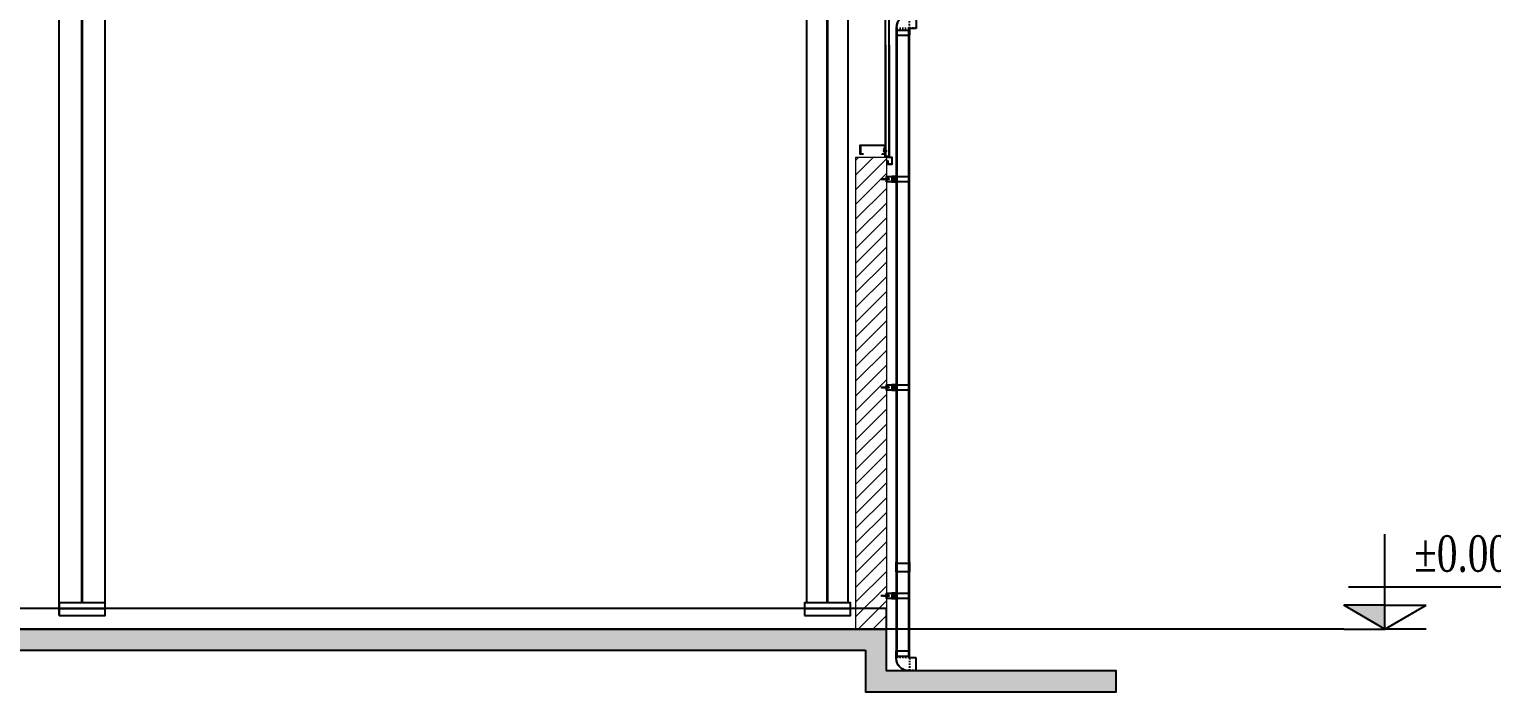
# Model space of a CAD drawing. Header units: inches. Extents: x 315041 to 662841, y -45540 to -35018.
# Drawn here: x 330636.8 to 330742.1, y -36481.4 to -36433.7 of the extents above; entities that cross this region are included whole.
import ezdxf

# ---------------------------------------------------------------- set-up
doc = ezdxf.new("R2010")
doc.units = ezdxf.units.IN
doc.header["$MEASUREMENT"] = 0
for name, pattern in [('CENTER2', [28.575, 19.05, -3.175, 3.175, -3.175]), ('DASHED2', [9.525, 6.35, -3.175]), ('HIDDEN', [0.375, 0.25, -0.125])]:
    doc.linetypes.add(name, pattern=pattern)
doc.layers.add('0_HATCH', color=252, linetype='Continuous', lineweight=9)
for name, color, linetype in [('2', 2, 'Continuous'), ('250', 250, 'Continuous'), ('3', 3, 'Continuous'), ('7', 7, 'Continuous'), ('8', 8, 'Continuous'), ('DIM', 8, 'Continuous'), ('DOWNPOUT', 52, 'Continuous'), ('flashing', 6, 'Continuous'), ('ROOFING', 4, 'Continuous'), ('STRUCTURE', 1, 'Continuous')]:
    doc.layers.add(name, color=color, linetype=linetype)
doc.styles.add('vntimeh.shx', font='vntimeh.shx', dxfattribs={"width": 0.8, "bigfont": 'bigfont.shx'})

# ---------------------------------------------------------------- blocks, each defined once
blk = doc.blocks.new('cos')
at = {"color": 8}
for p, q in [((0, 0), (0, 7.82)), ((-3, 3.49), (14.52, 3.49)), ((0, 1.99), (-3.39, 1.99)), ((0, 0), (-3.39, 1.99)), ((0, 1.99), (3.39, 1.99)), ((0, 0), (3.39, 1.99))]:
    blk.add_line(p, q, dxfattribs=at)
at = {"color": 4}
for p in [(-3.39, 0), (3.39, 0)]:
    blk.add_line(p, (0, 0), dxfattribs=at)
at = {"color": 8}
blk.add_solid([(0, 0), (-3.39, 1.99), (0, 1.99)], dxfattribs=at)
at = {"layer": '3', "color": 3, "style": 'vntimeh.shx', "width": 0.75}
blk.add_attdef('DSD', (1.32, 4.73), '', height=3, dxfattribs=at)
blk = doc.blocks.new('Short_Self_drilling')
at = {"layer": 'STRUCTURE', "color": 1, "linetype": 'Continuous'}
for p, q in [((6, 2), (-6, 2)), ((5, 4), (-5, 4)), ((-3, 3), (-5, 3)), ((3, 7), (-3, 7)), ((-3, 4), (-3, 7)), ((3, 3), (-3, 3)), ((-2, 3), (-2, 3)), ((6, 0), (0, 0)), ((2, 3), (2, 3)), ((2, -1), (2, 0)), ((3, 4), (3, 7)), ((5, 3), (3, 3)), ((3, -1), (-3, 0)), ((3, -3), (-3, -2)), ((3, -4), (-3, -3)), ((3, -6), (-3, -5)), ((3, -7), (-3, -6)), ((-2, -8), (-3, -8)), ((-2, -1), (-2, -1)), ((-2, -3), (-2, -2)), ((-2, -4), (-2, -4)), ((-2, -6), (-2, -5)), ((-2, -7), (-2, -7)), ((-2, -12), (-2, -8)), ((3, -9), (-1, -8)), ((2, -2), (2, -2)), ((2, -4), (2, -3)), ((2, -5), (2, -5)), ((2, -7), (2, -6)), ((2, -8), (2, -8)), ((2, -12), (2, -9))]:
    blk.add_line(p, q, dxfattribs=at)
blk.add_lwpolyline([(6, 1), (6, 2), (2, 3), (-2, 3), (-6, 2), (-6, 1)], close=True, dxfattribs=at)
for points in [[(-6, 1, -0.088869), (-6, 0), (0, 0)], [(0, 4), (0, 6, 0.338878), (-3, 6), (-3, 4)], [(3, 4), (3, 6, 0.338878), (0, 6), (0, 4)], [(0, -14), (-1, -12, -0.148657), (-1, -11), (-2, -8, -0.815006), (-1, -8, 0.150833), (-1, -9)], [(2, -12), (0, -14, -0.333596), (0, -14), (-2, -12)], [(2, -12), (2, -12, 0.52242), (1, -12), (0, -14)]]:
    blk.add_lwpolyline(points, format="xyb", dxfattribs=at)
for points in [[(3, -1), (2, -2), (-2, -1), (-3, 0), (-2, 0)], [(3, -3), (2, -3), (-2, -2), (-3, -2), (-2, -1), (2, -2), (3, -3)], [(3, -4), (2, -5), (-2, -4), (-3, -3), (-2, -3), (2, -4), (3, -4)], [(3, -6), (2, -6), (-2, -5), (-3, -5), (-2, -4), (2, -5), (3, -6)], [(3, -7), (2, -8), (-2, -7), (-3, -6), (-2, -6), (2, -7), (3, -7)], [(-2, -9), (-2, -8), (-3, -8), (-2, -7), (-2, -8)], [(-1, 0), (2, -1), (3, -1)], [(-1, -8), (2, -8), (3, -9)], [(3, -9), (2, -9), (-1, -9)]]:
    blk.add_lwpolyline(points, dxfattribs=at)
for centre, radius, start, end in [((-5, 3), 0.455, 109.7949, 250.2674), ((-3, 7), 0.429, 90.0311, 180.0311), ((3, 7), 0.429, 0.0311, 90.0311), ((5, 3), 0.435, 279.7276, 80.3347), ((10, 0), 3.74, 162.2963, 182.6103)]:
    blk.add_arc(centre, radius, start, end, dxfattribs=at)
blk = doc.blocks.new('HFR-1')
at = {"layer": 'STRUCTURE', "color": 1, "linetype": 'Continuous'}
for p, q in [((-6, 0), (6, 0)), ((-5, 1), (-3, 1)), ((5, 1), (3, 1)), ((-2, -1), (-3, -2)), ((-3, -2), (3, -1)), ((-3, -2), (3, -2)), ((-3, -2), (-2, -3)), ((-2, -2), (-3, -2)), ((-3, -2), (-2, -2)), ((-3, -3), (3, -3)), ((-3, -3), (-2, -3)), ((-2, -3), (-3, -3)), ((-2, -3), (-3, -4)), ((-3, -4), (3, -4)), ((-3, -4), (3, -4)), ((-3, -4), (-2, -4)), ((-3, -4), (-2, -5)), ((-2, -4), (-3, -4)), ((-3, -5), (3, -5)), ((-3, -5), (-2, -5)), ((-2, -5), (-3, -5)), ((-2, -5), (-3, -6)), ((-3, -6), (3, -6)), ((-3, -7), (3, -6)), ((-3, -6), (-2, -6)), ((-2, -6), (-3, -7)), ((-3, -7), (3, -7)), ((-3, -7), (-2, -7)), ((-3, -7), (-2, -8)), ((-2, -7), (-3, -7)), ((-3, -8), (3, -8)), ((-3, -8), (-2, -8)), ((-2, -8), (-3, -8)), ((-2, -8), (-3, -9)), ((-3, -9), (3, -9)), ((-3, -9), (-2, -9)), ((-3, -9), (3, -9)), ((-3, -9), (-2, -10)), ((-2, -9), (-3, -9)), ((-2, -10), (-3, -11)), ((-3, -10), (2, -10)), ((-3, -10), (-2, -10)), ((-2, -10), (-3, -10)), ((-3, -12), (1, -11)), ((-3, -11), (1, -11)), ((-3, -11), (-2, -11)), ((-2, -11), (-3, -12)), ((-3, -12), (-2, -12)), ((2, -1), (-2, -1)), ((-2, -3), (2, -2)), ((2, -2), (-2, -2)), ((-2, -2), (2, -2)), ((2, -2), (-2, -3)), ((-2, -3), (2, -3)), ((2, -3), (-2, -3)), ((-2, -4), (2, -4)), ((2, -4), (-2, -4)), ((-2, -5), (2, -5)), ((-2, -5), (2, -5)), ((2, -5), (-2, -5)), ((2, -5), (-2, -5)), ((-2, -6), (2, -6)), ((2, -6), (-2, -6)), ((-2, -7), (2, -7)), ((-2, -8), (2, -7)), ((2, -7), (-2, -7)), ((2, -7), (-2, -8)), ((-2, -8), (2, -8)), ((2, -8), (-2, -8)), ((-2, -9), (2, -9)), ((2, -9), (-2, -9)), ((1, -10), (-2, -10)), ((-2, -10), (2, -10)), ((-2, -10), (1, -10)), ((2, -10), (-2, -10)), ((-2, -11), (1, -11)), ((1, -11), (-2, -11)), ((-2, -12), (0, -12)), ((-2, -17), (-2, -12)), ((-2, -17), (-2, -17)), ((-2, -17), (0, -20)), ((-1, -17), (0, -20)), ((0, -19), (1, -17)), ((0, -20), (2, -17)), ((2, -2), (3, -1)), ((3, -1), (2, -1)), ((2, -2), (3, -2)), ((3, -2), (2, -2)), ((3, -3), (2, -2)), ((2, -3), (3, -3)), ((3, -4), (2, -3)), ((2, -4), (3, -4)), ((2, -5), (3, -4)), ((3, -4), (2, -4)), ((2, -5), (3, -5)), ((3, -5), (2, -5)), ((3, -6), (2, -5)), ((2, -6), (3, -6)), ((2, -7), (3, -6)), ((3, -6), (2, -6)), ((2, -7), (3, -7)), ((3, -7), (2, -7)), ((3, -8), (2, -7)), ((2, -8), (3, -8)), ((3, -9), (2, -8)), ((2, -9), (3, -9)), ((2, -10), (3, -9)), ((3, -9), (2, -9)), ((3, -11), (2, -10)), ((2, -10), (2, -10)), ((2, -16), (2, -10)), ((2, -10), (2, -10)), ((2, -10), (3, -10)), ((3, -10), (2, -10)), ((2, -10), (3, -10)), ((2, -11), (2, -11)), ((2, -11), (3, -11)), ((2, -11), (3, -11)), ((2, -11), (3, -11)), ((2, -12), (3, -11)), ((3, -11), (2, -11)), ((2, -11), (2, -11)), ((2, -17), (2, -12)), ((2, -12), (2, -12))]:
    blk.add_line(p, q, dxfattribs=at)
at = {"layer": 'STRUCTURE', "color": 1, "linetype": 'Continuous', "ltscale": 8}
for p in [(-3, 1), (3, 1)]:
    blk.add_line(p, (0, 1), dxfattribs=at)
at = {"layer": 'STRUCTURE', "color": 1, "linetype": 'DASHED2'}
for p in [(-2, 1), (2, 1)]:
    blk.add_line(p, (0, 0), dxfattribs=at)
at = {"layer": 'STRUCTURE', "color": 1, "linetype": 'Continuous', "ltscale": 8}
for centre, start, end in [((-5, 0), 130.41, 194.8062), ((5, 0), 345.1938, 49.59)]:
    blk.add_arc(centre, 0.801, start, end, dxfattribs=at)
at = {"layer": 'STRUCTURE', "color": 1, "linetype": 'Continuous'}
for centre, radius, start, end in [((-7, -9), 9.14, 58.065, 78.8402), ((5, -4), 3.83, 84.2039, 134.3621), ((-2, -17), 0.59, 34.2302, 144.5641), ((-1, -10), 1.93, 296.6041, 355.3922), ((0, -19), 0.331, 231.6348, 305.4287), ((2, -10), 0.444, 15.9762, 172.6971), ((-1, -16), 2.2, 324.0048, 357.8268)]:
    blk.add_arc(centre, radius, start, end, dxfattribs=at)
blk = doc.blocks.new('D90-90')
at = {"layer": 'ROOFING', "color": 254}
for p, q in [((-297059, -76253), (-297059, -76308)), ((-296910, -76158), (-296964, -76158)), ((-296910, -76257), (-296961, -76257)), ((-296961, -76257), (-296961, -76308)), ((-296910, -76158), (-296910, -76257)), ((-297059, -76308), (-296961, -76308))]:
    blk.add_line(p, q, dxfattribs=at)
at = {"layer": 'ROOFING', "color": 254, "linetype": 'HIDDEN'}
for p, q in [((-297057, -76253), (-297057, -76308)), ((-296963, -76258), (-297057, -76258)), ((-296910, -76161), (-296964, -76161)), ((-296910, -76255), (-296963, -76255)), ((-296963, -76255), (-296963, -76308)), ((-296960, -76255), (-296960, -76161))]:
    blk.add_line(p, q, dxfattribs=at)
at = {"layer": 'ROOFING', "color": 254}
blk.add_arc((-296964, -76253), 95, 90, 180, dxfattribs=at)
at = {"layer": 'ROOFING', "color": 254, "linetype": 'HIDDEN'}
blk.add_arc((-296964, -76253), 92.8, 90, 180, dxfattribs=at)
blk = doc.blocks.new('A$Cb70e0635')
at = {"layer": '7'}
h = blk.add_hatch(dxfattribs=at)
h.set_pattern_fill('ANSI31', color=252, scale=4.363636, angle=270, style=0)
h.set_pattern_definition([(315, (273844.77137, -332343.17117), (0.3856946079, 0.3856946079), [])])
h.paths.add_polyline_path([(21, 8), (21, 6), (31, 6), (31, 8)])
h.paths.add_polyline_path([(31, 4), (31, 6), (21, 6), (21, 4)])
h.paths.add_polyline_path([(7, 6), (7, 4), (16, 4), (16, 6)])
h.paths.add_polyline_path([(7, 8), (7, 6), (16, 6), (16, 8)])
for p, q in [((7, 8), (16, 8)), ((7, 8), (7, 3)), ((7, 4), (16, 4)), ((16, 2), (16, 9)), ((20, 11), (17, 11)), ((20, 8), (17, 8)), ((20, 3), (17, 3)), ((20, 1), (17, 1)), ((20, 2), (20, 9)), ((20, 2), (20, 9)), ((20, 2), (20, 9)), ((21, 8), (31, 8)), ((21, 4), (31, 4)), ((31, 8), (31, 3))]:
    blk.add_line(p, q, dxfattribs=at)
at = {"layer": '7', "color": 5}
blk.add_line((21, 6), (23, 6), dxfattribs=at)
at = {"layer": '7'}
for points in [[(16, 8), (7, 8), (7, 8), (7, 4), (7, 3), (16, 3)], [(20, 3), (39, 3), (39, 8), (21, 8)], [(39, 4), (50, 3), (50, 8), (39, 7)], [(50, 4), (62, 3), (62, 8), (50, 7)]]:
    blk.add_lwpolyline(points, dxfattribs=at)
blk.add_lwpolyline([(20, 11), (21, 11), (21, 0), (20, 0)], close=True, dxfattribs=at)
for centre, radius, start, end in [((18, 9), 1.7, 126.383, 233.617), ((21, 6), 4.03, 145.9279, 214.0721), ((18, 2), 1.7, 126.383, 233.617), ((19, 9), 1.7, 306.383, 53.617), ((16, 6), 4.03, 325.9279, 34.0721), ((19, 2), 1.7, 306.383, 53.617)]:
    blk.add_arc(centre, radius, start, end, dxfattribs=at)
at = {"layer": 'DIM', "color": 1, "linetype": 'CENTER2', "ltscale": 0.08}
blk.add_line((0, 6), (69, 6), dxfattribs=at)

msp = doc.modelspace()

# ---------------------------------------------------------------- hatches: boundary and pattern name
at = {"true_color": 0xfa051e}
h = msp.add_hatch(dxfattribs=at)
h.set_pattern_fill('ANSI31', color=1, scale=0.25, style=0)
h.set_pattern_definition([(135, (656170.768515, 468.55173), (0.022097086912, 0.022097086912), [])])
h.paths.add_polyline_path([(330698.5292, -36444.2696), (330698.5661, -36444.2696), (330698.5661, -36444.6696), (330698.5292, -36444.6696)])
h = msp.add_hatch()
h.set_pattern_fill('AR-CONC', color=8, scale=0.25, style=0)
h.set_pattern_definition([(130, (654124.8724, 2249.0937), (-1.7931504565, -0.1568803375), [0.1875, -2.0625]), (185, (654124.8724, 2249.0937), (0.346878334, 1.880480334), [0.15, -1.65]), (79.5486, (654124.723, 2249.0807), (-1.446273454, 1.723598855), [0.159350475, -1.75285528]), (133.8158, (654124.8724, 2249.5937), (-2.668102622, -0.413797536), [0.28125, -3.09375]), (83.3644, (654124.65, 2249.5593), (-2.336656764, 2.435294677), [0.23902572, -2.6292825]), (188.8158, (654124.8724, 2249.5937), (-2.336654863, 2.435296502), [0.225, -2.475]), (159, (654124.6224, 2249.4687), (-1.49226763, -1.0065472267), [0.1875, -2.0625]), (214, (654124.6224, 2249.4687), (-0.60828833, 1.812875113), [0.15, -1.65]), (108.5486, (654124.498, 2249.3849), (-2.100556571, 0.806326242), [0.159350475, -1.75285528]), (142.5, (654124.8724, 2249.09374), (-0.0303996383, 0.8322346346), [0, -1.63, 0, -1.675, 0, -1.65625]), (172.5, (654124.8724, 2249.0937), (-0.6576738436, 0.9860292797), [0, -0.955, 0, -1.5925, 0, -0.63125]), (212.5, (654125.4299, 2249.09374), (-1.3345560904, -0.0563871793), [0, -0.625, 0, -1.95, 0, -2.5875]), (222.5, (654125.6799, 2249.0937), (-1.4579654234, 0.250262456), [0, -0.8125, 0, -1.295, 0, -1.8375])])
h.paths.add_polyline_path([(330697.0292, -36478.378), (330697.0292, -36481.378), (330698.5292, -36481.378), (330715.0739, -36481.378), (330715.0739, -36479.878), (330698.5292, -36479.878), (330698.5292, -36476.878), (330697.0292, -36476.878), (330369.8227, -36476.878), (330369.8227, -36478.378)])
at = {"layer": '0_HATCH'}
h = msp.add_hatch(dxfattribs=at)
h.set_pattern_fill('ANSI31', color=256, scale=6)
h.set_pattern_definition([(45, (324102.2811, -29216.7374), (-0.530330086, 0.530330086), [])])
h.paths.add_polyline_path([(330698.5292, -36442.878), (330696.3292, -36442.878), (330696.3292, -36476.878), (330698.5292, -36476.878)])

# ---------------------------------------------------------------- linework, layer by layer
at = {"color": 1, "true_color": 0xfa051e}
for p, q in [((330699.1925, -36444.4879), (330698.9453, -36444.4879)), ((330699.0645, -36444.3621), (330699.0645, -36444.6024)), ((330699.0645, -36459.3621), (330699.0645, -36459.6024)), ((330699.1925, -36459.4879), (330698.9453, -36459.4879)), ((330699.1925, -36474.4879), (330698.9453, -36474.4879)), ((330699.0645, -36474.3621), (330699.0645, -36474.6024))]:
    msp.add_line(p, q, dxfattribs=at)
at = {"color": 8}
msp.add_line((330731.481, -36476.878), (330691.5584, -36476.878), dxfattribs=at)
at = {"color": 2}
msp.add_line((330700.1567, -36478.8307), (330699.2545, -36478.8307), dxfattribs=at)
at = {"color": 94}
msp.add_lwpolyline([(330698.2293, -36442.6556), (330698.4093, -36442.6556), (330698.4093, -36442.0456), (330696.6493, -36442.0456), (330696.6493, -36442.6556), (330696.8293, -36442.6556), (330696.8293, -36442.6756), (330696.6493, -36442.6756, -0.41421356), (330696.6293, -36442.6556), (330696.6293, -36442.0456, -0.41421356), (330696.6493, -36442.0256), (330698.4093, -36442.0256, -0.41421356), (330698.4293, -36442.0456), (330698.4293, -36442.6556, -0.41421356), (330698.4093, -36442.6756), (330698.2293, -36442.6756), (330698.2293, -36442.6556)], format="xyb", dxfattribs=at)
at = {"color": 1, "true_color": 0xfa051e}
for points in [[(330700.1549, -36444.6696), (330698.5292, -36444.6696), (330698.5292, -36444.2696), (330700.1549, -36444.2696)], [(330698.5292, -36444.2696), (330698.5661, -36444.2696), (330698.5661, -36444.6696), (330698.5292, -36444.6696)], [(330699.2526, -36444.2696), (330698.9056, -36444.2696), (330698.9056, -36444.6696), (330699.2526, -36444.6696)], [(330700.1549, -36459.6696), (330698.5292, -36459.6696), (330698.5292, -36459.2696), (330700.1549, -36459.2696)], [(330699.2526, -36459.2696), (330698.9056, -36459.2696), (330698.9056, -36459.6696), (330699.2526, -36459.6696)], [(330700.1549, -36474.6696), (330698.5292, -36474.6696), (330698.5292, -36474.2696), (330700.1549, -36474.2696)], [(330699.2526, -36474.2696), (330698.9056, -36474.2696), (330698.9056, -36474.6696), (330699.2526, -36474.6696)]]:
    msp.add_lwpolyline(points, close=True, dxfattribs=at)
at = {"color": 8}
for points in [[(330330.0289, -36476.878), (330698.5293, -36476.878), (330698.5293, -36475.3844), (330330.0289, -36475.3844)], [(330697.0292, -36478.378), (330697.0292, -36481.378), (330698.5292, -36481.378), (330715.0739, -36481.378), (330715.0739, -36479.878), (330698.5292, -36479.878), (330698.5292, -36476.878), (330697.0292, -36476.878), (330369.8227, -36476.878), (330369.8227, -36478.378)]]:
    msp.add_lwpolyline(points, close=True, dxfattribs=at)
at = {"color": 1, "true_color": 0xfa051e}
for centre, radius in [((330699.0645, -36444.4879), 0.09), ((330699.0645, -36444.4879), 0.06), ((330699.0645, -36459.4879), 0.09), ((330699.0645, -36459.4879), 0.06), ((330699.0645, -36474.4879), 0.09), ((330699.0645, -36474.4879), 0.06)]:
    msp.add_circle(centre, radius, dxfattribs=at)
at = {"layer": '0_HATCH'}
msp.add_lwpolyline([(330698.5292, -36476.878), (330696.3292, -36476.878), (330696.3292, -36442.878), (330698.5292, -36442.878)], close=True, dxfattribs=at)
at = {"layer": '2', "color": 9}
for p, q in [((330638.9298, -36475.8806), (330638.9298, -36212.2746)), ((330642.2298, -36475.8806), (330642.2298, -36212.2746)), ((330640.5498, -36474.9883), (330640.5498, -36219.8241)), ((330640.6098, -36474.9883), (330640.6098, -36219.8241))]:
    msp.add_line(p, q, dxfattribs=at)
at = {"layer": '3'}
msp.add_lwpolyline([(330698.7394, -36442.8122), (330698.7293, -36426.773), (330698.4293, -36426.773), (330698.4394, -36442.8122)], close=True, dxfattribs=at)
msp.add_lwpolyline([(330698.7294, -36442.8122), (330698.7193, -36426.783), (330698.4393, -36426.783), (330698.4494, -36442.8122)], dxfattribs=at)
at = {"layer": '8'}
for p, q in [((330692.7795, -36474.9883), (330692.7795, -36212.2746)), ((330695.7795, -36474.9883), (330695.7795, -36212.2746)), ((330694.2495, -36474.9883), (330694.2495, -36219.8241)), ((330694.3095, -36474.9883), (330694.3095, -36219.8241))]:
    msp.add_line(p, q, dxfattribs=at)
for points in [[(330638.9298, -36475.3844), (330642.2298, -36475.3844), (330642.2298, -36474.9883), (330638.9298, -36474.9883)], [(330692.6295, -36475.3844), (330695.9295, -36475.3844), (330695.9295, -36474.9883), (330692.6295, -36474.9883)], [(330638.9298, -36475.8806), (330642.2298, -36475.8806), (330642.2298, -36475.3844), (330638.9298, -36475.3844)], [(330692.6295, -36475.8806), (330695.9295, -36475.8806), (330695.9295, -36475.3844), (330692.6295, -36475.3844)]]:
    msp.add_lwpolyline(points, close=True, dxfattribs=at)
at = {"layer": 'DOWNPOUT'}
msp.add_lwpolyline([(330700.1581, -36433.7422), (330700.1549, -36472.0246), (330700.1829, -36472.1081), (330700.1829, -36472.7453), (330699.2246, -36472.7453), (330699.2246, -36472.1081), (330699.2526, -36472.0246), (330699.2526, -36433.7399)], close=True, dxfattribs=at)
for points in [[(330699.2826, -36433.7399), (330699.2826, -36472.0295), (330699.2545, -36472.113), (330699.2545, -36472.7453)], [(330700.1281, -36433.7422), (330700.1249, -36472.0151), (330700.153, -36472.0986), (330700.153, -36472.7308)], [(330699.2545, -36478.8307), (330699.2545, -36472.113), (330700.1567, -36472.113), (330700.1567, -36478.8307)], [(330699.2845, -36472.113), (330699.2845, -36478.8307)], [(330700.1268, -36472.113), (330700.1268, -36478.8307)]]:
    msp.add_lwpolyline(points, dxfattribs=at)
at = {"layer": 'flashing'}
msp.add_lwpolyline([(330698.4294, -36442.0629), (330698.4293, -36442.8665), (330698.9225, -36442.9122), (330698.9225, -36443.388), (330698.6425, -36443.388), (330698.6425, -36443.1863), (330698.6325, -36443.1863), (330698.6325, -36443.398), (330698.9325, -36443.398), (330698.9325, -36442.9029), (330698.4394, -36442.8572), (330698.4394, -36442.0629), (330698.4293, -36442.0629)], dxfattribs=at)

# ---------------------------------------------------------------- block references
at = {"color": 1, "extrusion": (0, 0, -1), "xscale": 0.009599999999139013, "yscale": 0.009600000001228182, "zscale": -0.009599999999999996, "rotation": 89.96887248687835}
msp.add_blockref('Short_Self_drilling', (-330698.4394, -36442.4406), dxfattribs=at)
at = {"color": 8, "xscale": 0.005968394874381825, "yscale": 0.005968394874381825, "zscale": 0.005968394874381825, "rotation": 269.8538142556851}
msp.add_blockref('HFR-1', (330698.4395, -36442.3094), dxfattribs=at)
at = {"color": 9, "xscale": -0.008999999961815774, "yscale": 0.008999999990919605, "zscale": 0.008999999994412065}
for p in [(330698.752, -36444.5203), (330698.752, -36459.5203), (330698.752, -36474.5203)]:
    msp.add_blockref('A$Cb70e0635', p, dxfattribs=at)
at = {"layer": '250'}
ref = msp.add_blockref('cos', (330734.4451, -36476.878), dxfattribs=dict(at, xscale=0.875, yscale=0.875000000003638, zscale=0.875))
ref.add_attrib('DSD', '%%p0.000', (330736.5529, -36472.7404), dxfattribs={"layer": '3', "color": 3, "height": 2.625, "style": 'vntimeh.shx', "width": 0.75})
at = {"layer": 'DOWNPOUT', "color": 222, "xscale": 0.009644629550166428, "yscale": 0.009644629506510682, "zscale": 0.009644629502541979}
msp.add_blockref('D90-90', (333564.2567, -35698.1467), dxfattribs=at)
at = {"layer": 'DOWNPOUT', "color": 222, "xscale": -0.009644629550166428, "yscale": 0.009644629502872704, "zscale": 0.009644629502541979, "rotation": 180}
msp.add_blockref('D90-90', (333564.2606, -37214.3971), dxfattribs=at)

doc.saveas('drawing.dxf')
